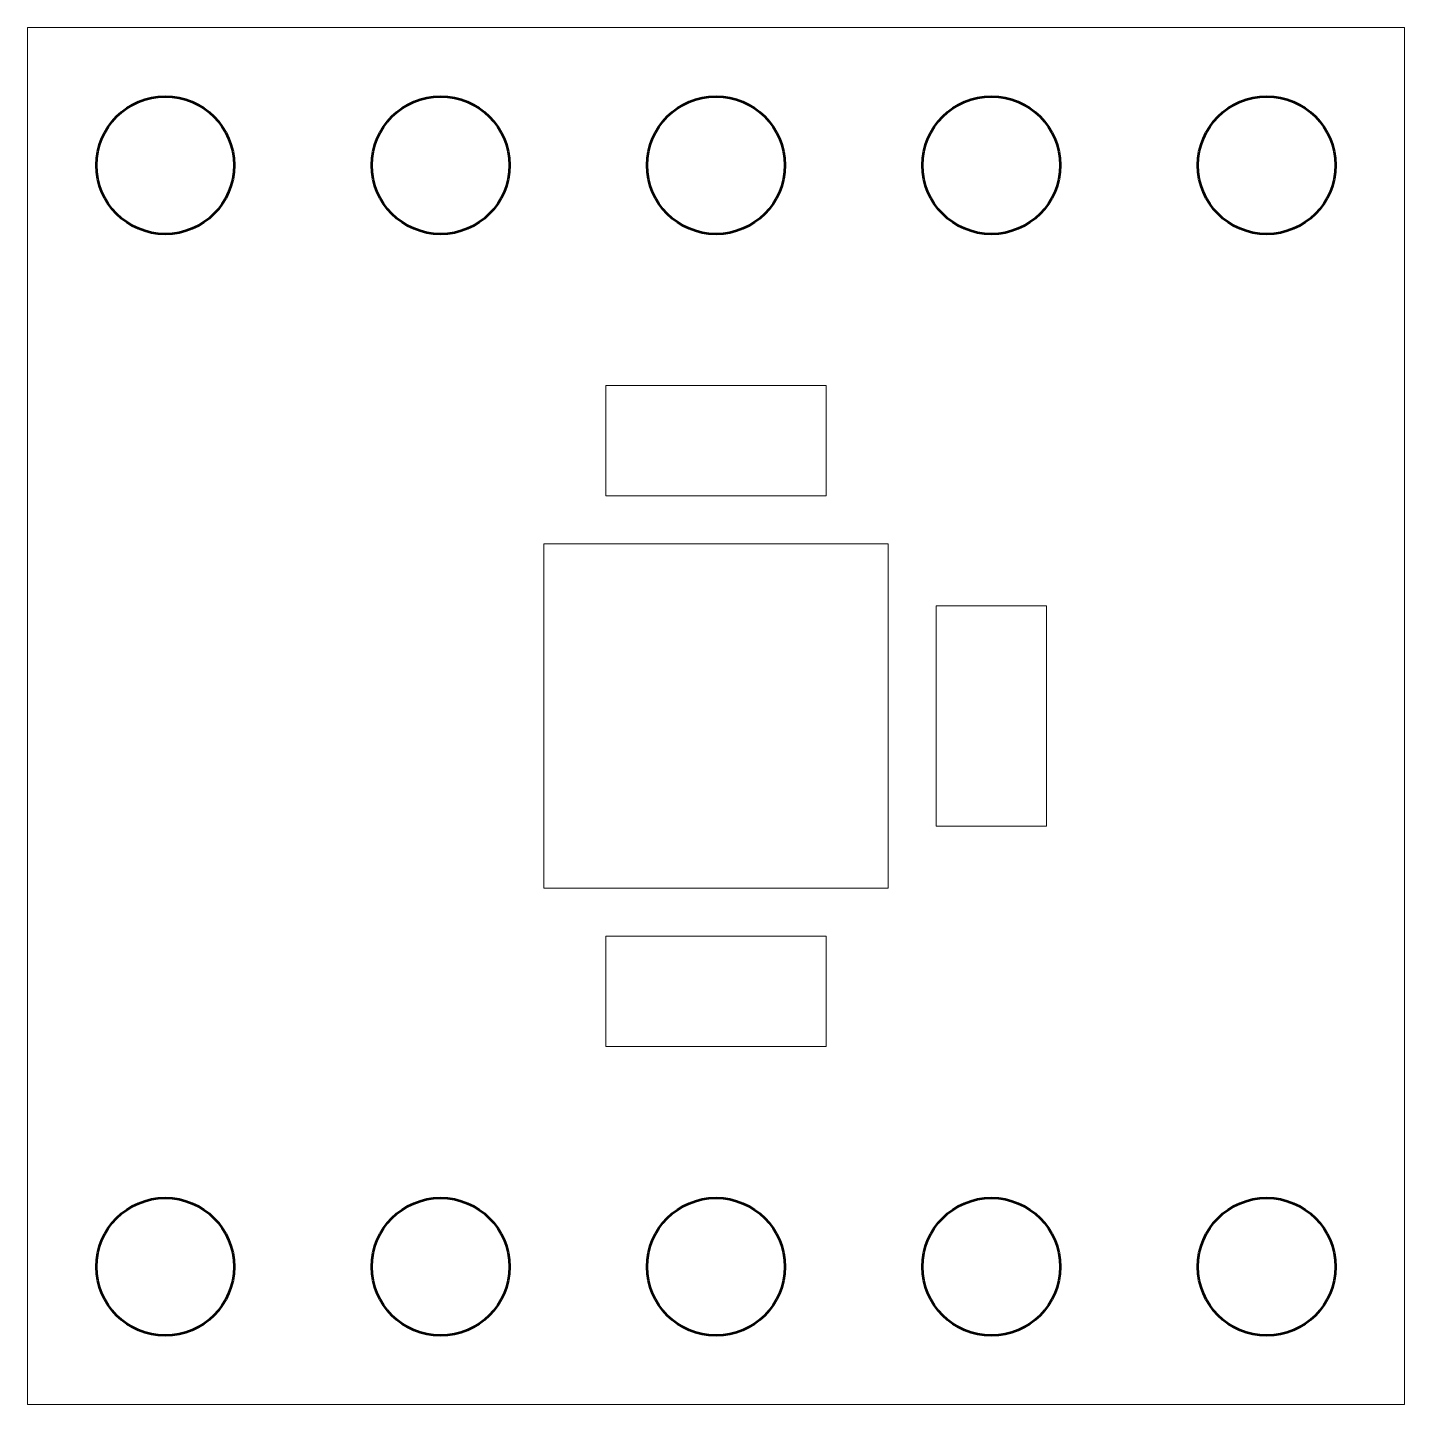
# Model space of a CAD drawing. Header units: centimetres. Extents: x -51.5 to -7.9, y -27.2 to 7.2.
# Drawn here: x -10.5 to -9.5, y -10.5 to -9.5 of the extents above; entities that cross this region are included whole.
import ezdxf

# ---------------------------------------------------------------- set-up
doc = ezdxf.new("R2010")
doc.units = ezdxf.units.CM
doc.header["$MEASUREMENT"] = 0
doc.layers.add('Layer 1', color=7, linetype='Continuous')

msp = doc.modelspace()

# ---------------------------------------------------------------- linework, layer by layer
at = {"layer": 'Layer 1', "lineweight": 18}
for points in [[(-10.08, -9.84), (-9.92, -9.84), (-9.92, -9.76), (-10.08, -9.76), (-10.08, -9.84)], [(-10.125, -10.125), (-9.875, -10.125), (-9.875, -9.875), (-10.125, -9.875), (-10.125, -10.125)], [(-10.08, -10.24), (-9.92, -10.24), (-9.92, -10.16), (-10.08, -10.16), (-10.08, -10.24)]]:
    msp.add_lwpolyline(points, close=True, dxfattribs=at)
at = {"layer": 'Layer 1', "lineweight": 53}
for centre in [(-10.4, -9.6), (-10.2, -9.6), (-10, -9.6), (-9.8, -9.6), (-9.6, -9.6), (-10.4, -10.4), (-10.2, -10.4), (-10, -10.4), (-9.8, -10.4), (-9.6, -10.4)]:
    msp.add_ellipse(centre, major_axis=(0, 0.05), ratio=1, dxfattribs=at)
at = {"layer": 'Layer 1', "lineweight": 18}
for points in [[(-10.5, -9.5), (-10.5, -9.5), (-9.5, -9.5), (-9.5, -9.5), (-9.5, -9.5), (-9.5, -9.5), (-9.5, -10.5), (-9.5, -10.5), (-9.5, -10.5), (-9.5, -10.5), (-10.5, -10.5), (-10.5, -10.5), (-10.5, -10.5), (-10.5, -10.5), (-10.5, -9.5), (-10.5, -9.5)], [(-9.84, -10.08), (-9.84, -10.08), (-9.84, -9.92), (-9.84, -9.92), (-9.84, -9.92), (-9.84, -9.92), (-9.76, -9.92), (-9.76, -9.92), (-9.76, -9.92), (-9.76, -9.92), (-9.76, -10.08), (-9.76, -10.08), (-9.76, -10.08), (-9.76, -10.08), (-9.84, -10.08), (-9.84, -10.08)]]:
    msp.add_open_spline(points, degree=3, knots=[0, 0, 0, 0, 0.2, 0.2, 0.2, 0.2, 0.4, 0.4, 0.4, 0.4, 0.6, 0.6, 0.6, 0.6, 1, 1, 1, 1], dxfattribs=at)

doc.saveas('drawing.dxf')
